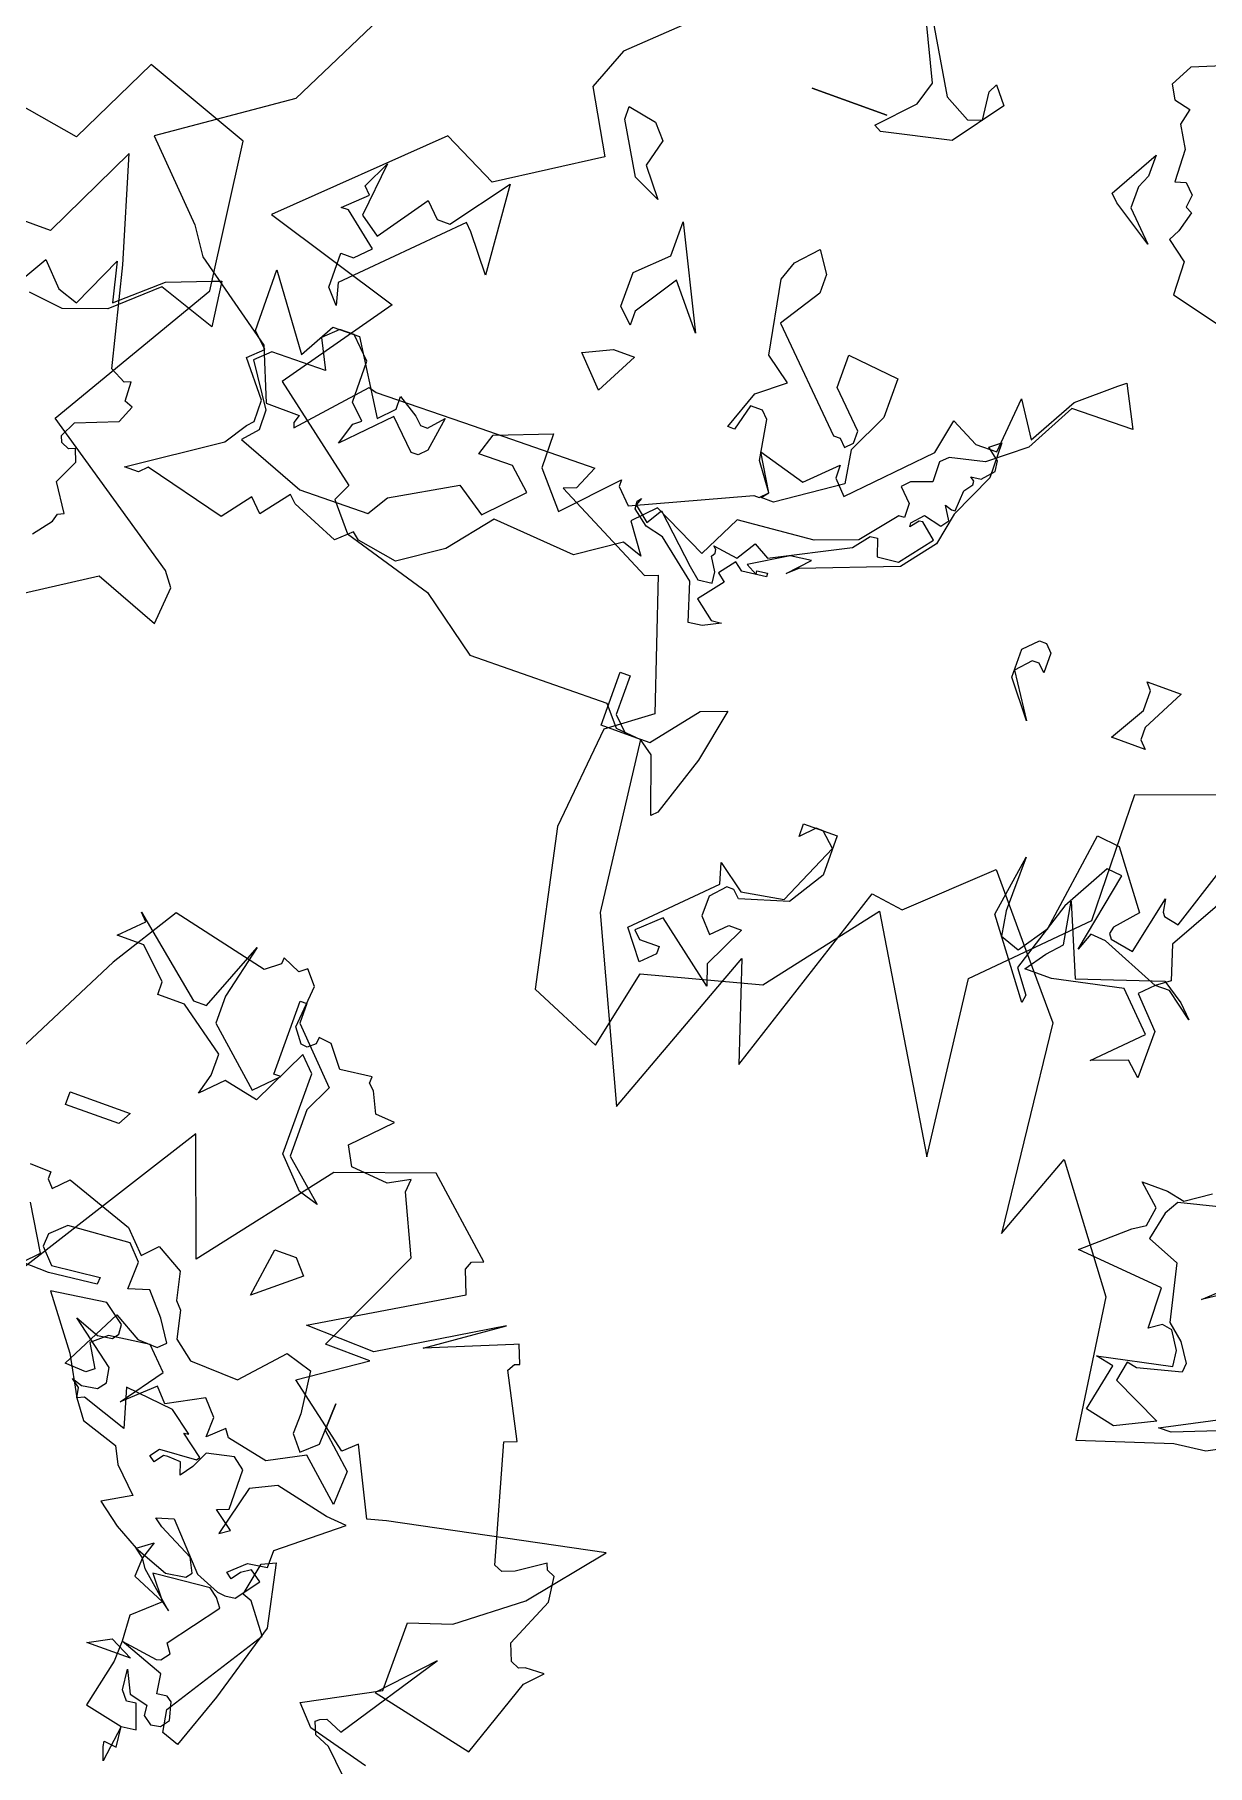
# Model space of a CAD drawing. Header units: metres. Extents: x -71 to 881, y -503 to 661.
# Drawn here: x 166.699 to 169.996, y 192.145 to 197.012 of the extents above; entities that cross this region are included whole.
import ezdxf

# ---------------------------------------------------------------- set-up
doc = ezdxf.new("R2010")
doc.units = ezdxf.units.M
doc.layers.add('ARBRE', color=100, linetype='Continuous', lineweight=13, true_color=0x00ff3f)

# ---------------------------------------------------------------- blocks, each defined once
blk = doc.blocks.new('WMF2', base_point=(0, 0.01))
at = {"color": 251, "lineweight": 0, "true_color": 0x636466}
for points in [[(81.23, -212.64), (86.45, -202.37)], [(188.84, -101.73), (195.03, -95.86), (196.4, -92.3), (193.55, -87.25), (201.48, -82.18), (206.17, -84.52), (217.5, -73.62), (205.76, -70.03), (212.07, -61.12), (204.08, -54.99), (204.77, -53.52), (202.84, -51.25), (195.1, -48.95), (190.12, -45.33), (178.29, -45.44), (176.89, -43.78), (174.7, -43.59), (173.01, -29.2), (166.39, -14.78), (160.89, -29.58), (158.19, -21.39), (152.68, -38.14), (149.95, -37.75), (143.85, -43.43), (139.57, -38.33), (135.29, -33.25), (133.39, -15.7), (130.63, -23.1), (123.64, -13.73), (121.99, -1.9), (114.39, -4.34), (111.72, -4.67), (103.98, -8.76)], [(23.58, -100.08), (8.83, -109.56), (3.27, -107.44), (3.01, -110.61), (3.9, -111.79), (16.57, -120.44), (8.22, -134.47), (9.81, -146.85), (18.98, -150.2), (22.71, -142.59), (34.39, -144.58)], [(39.67, -158.01), (44.92, -159.4), (46.44, -161.06), (40.43, -164.26), (40.42, -170.12), (36.91, -171.27), (31.95, -175.08), (27.13, -180.99), (44.83, -177.37), (46.41, -176.96), (49.12, -182.48), (50.2, -181.46), (55.69, -185.68), (50.55, -189.17), (54.41, -189.22), (50.23, -198.2), (52.48, -203.12), (52.39, -204.21), (54.12, -203.26), (57.28, -203.53), (58.15, -205.15), (55.25, -208.11), (56.89, -208.24), (57.74, -209.97), (58.25, -210.45), (58.2, -211), (60.88, -210.67), (62.28, -212.43), (63.37, -212.54), (63.42, -211.98), (64, -211.48), (64.56, -211.53), (65.45, -212.71), (65.14, -216.33), (66.13, -217.51), (66.73, -217.02), (68.24, -217.69), (68.28, -217.15), (69.45, -216.26), (77.76, -218.17), (81.23, -212.64), (81.23, -212.64)], [(122.03, -4.59), (121.2, -8.62), (122.72, -8.94), (116.58, -10.22), (116.74, -11.56), (117.68, -13), (118.53, -13.17), (119.53, -12.5), (119.62, -15.95), (127.05, -16.59), (123.52, -19.64), (122.5, -20.31), (122.25, -21.93), (124.05, -23.52), (121.84, -23.52), (120.32, -23.2), (118.31, -24.55)], [(112.89, -18.34), (116.25, -16.14), (114.07, -18.14)], [(117.23, -23.8), (120.73, -22.94), (121.42, -21.76), (121.9, -19.39), (119.14, -18.3), (118.02, -13.51), (116.67, -12.35), (115.65, -10.82), (115.72, -10.05), (119.34, -9.11), (120.19, -9.29), (120.53, -7.61), (116.29, -5.59), (119.5, -4.04), (122.03, -4.59), (122.03, -4.59)], [(100.3, -13.3), (97.37, -13.9), (96.16, -13.9), (102.61, -9.16), (103.21, -9.75), (114.9, -5.14), (116, -5.14), (100.3, -13.3), (100.3, -13.3)], [(213.62, -93.64), (218.84, -83.17), (228.67, -76.4), (223.08, -70.7), (221.59, -68.47), (214.46, -63.39), (212.7, -59.01), (209.83, -58.98), (210.04, -58.28), (209.88, -57.88), (205.22, -63.07), (204.55, -62.86), (196.2, -62.98), (185.71, -63.11), (186.56, -61.11), (187.58, -60.7), (178.92, -56.25), (177.9, -56.66), (174.32, -45.95), (177.81, -43.34), (178.67, -34.61), (175.87, -21.54), (169.72, -18.91), (168.26, -25.61), (158.55, -28.14), (151.66, -37.02), (141.23, -19.49), (142.97, -34.33), (135.13, -42.17), (135.3, -53.01), (129.01, -55.27)], [(15.1, -110.95), (13.93, -112.47), (13.73, -113.15), (13.23, -113.37), (14.72, -115.61), (13.76, -117.64), (14.16, -118.66), (14.68, -118.45), (15.39, -118.76), (15.6, -119.27), (14.94, -120.61), (11.56, -121.96), (10.97, -123.39), (11.67, -123.68), (11.74, -125.32), (12.27, -125.11), (13.58, -125.77), (15.6, -134.05), (18.21, -142.77), (22.11, -134.68), (33.61, -134.71)], [(40.11, -155.63), (43.05, -158.46), (44.35, -159.02), (44.76, -160.04), (44.45, -160.3), (43.92, -160.51), (42.49, -159.91), (37.1, -168.03), (40.97, -163.9), (32.15, -161.95), (29.82, -168.64), (28.52, -170), (30.14, -169.93), (30.65, -169.72), (31.37, -170.03), (31.94, -171.46), (30.17, -175.61), (30.45, -177.74), (31.15, -178.04), (31.35, -178.56), (33.6, -177.07), (34.61, -176.66), (35.32, -176.96), (38.04, -186.65), (37.02, -187.05), (39.7, -192.27), (39.35, -192.88), (38.94, -193.04), (39.56, -194.57), (39.97, -194.4), (46.81, -191.62), (41.05, -195.63), (50.47, -189.97), (56.38, -190.15), (44.99, -196.88), (45.76, -198.84), (45.47, -199.54), (44.55, -199.92), (50.64, -205.39), (58.51, -202.62), (66.66, -192.17), (70.16, -201.76), (80.62, -185.19)], [(169.87, -28.84), (169.25, -28.23), (167.56, -28.23), (167.56, -27.6), (168.66, -26.5), (170.48, -28.84), (164.64, -34.67), (165.12, -36.39), (162.8, -34.67), (159.28, -35.28), (156.97, -40.52), (158.19, -41.62), (158.8, -41.62), (159.88, -40.52), (159.88, -41.62), (156.97, -41.62), (156.97, -38.21), (158.8, -35.28), (162.8, -34.07), (163.41, -34.67), (164.03, -34.67), (165.12, -33.45), (165.12, -31.75), (164.03, -30.53), (162.8, -31.75), (161.71, -31.75), (163.41, -28.23), (162.8, -26.5), (168.04, -30.53), (169.87, -28.84), (169.87, -28.84)], [(127.86, -39.54), (126.03, -38.33), (124.94, -37.24), (127.24, -38.94), (128.46, -38.94), (129.55, -37.85), (127.24, -35.41), (127.24, -31.39), (128.46, -32.48), (131.38, -31.39), (127.86, -34.91), (130.76, -37.85), (136.62, -36.62), (138.93, -36.62), (137.71, -38.33), (136.62, -39.54), (137.23, -43.08), (134.79, -37.24), (127.86, -39.54), (127.86, -39.54)], [(123.77, -50.57), (128.28, -42.59), (127.38, -39.75), (128.46, -38.94), (133.52, -40.99), (134.82, -41.11), (135.39, -39.6), (134.06, -46.44), (135.36, -46.55), (137.61, -42.55), (139.52, -36.52), (138.12, -34.62), (138.22, -33.95), (142.72, -39.97), (141.89, -45.21), (141.95, -40.55), (141.61, -38.48), (139.96, -37.89), (138.27, -40.36), (137.04, -48.82), (135.07, -48.6), (131.68, -44.07), (133.27, -42.27), (133.42, -41.67), (133.14, -41.28), (131.16, -40.93), (130.09, -45.87), (129.9, -44.79), (129.67, -44.48), (128.38, -44.23), (126.63, -49.66)], [(174.7, -43.59), (178.13, -43.59), (178.13, -48.16), (177.26, -48.16), (177.26, -44.83), (176.02, -43.59), (173.91, -43.59), (170.9, -47.37), (168.8, -48.16), (169.68, -43.59), (171.36, -38.49), (171.81, -38.05), (173.47, -42.7), (174.7, -43.59), (174.7, -43.59)], [(220.57, -50.22), (221.79, -50.2), (214.78, -54.92), (213.59, -56.76), (213.1, -57.26), (213.13, -59.1), (215.47, -61.97), (214.27, -63.08), (215.5, -64.29), (215.56, -69.52), (211.34, -63.72), (209.67, -66.67), (207.37, -66.7), (203.77, -60.91), (202.56, -62.13), (202.58, -63.23), (200.85, -62.15), (200.24, -61.55), (199.64, -61.56), (198.56, -62.79), (199.01, -59.87), (199.61, -59.26), (200.21, -59.24), (202.55, -61.52), (206.05, -57.94), (205.47, -59.78), (204.85, -60.28), (206.1, -61.48), (206.14, -65.01), (207.85, -66.7), (209.07, -66.69), (210.27, -65.56), (209.03, -63.15), (213.66, -63.1), (214.86, -61.99), (212.51, -58.47), (212.49, -56.77), (213.57, -55.55), (207.7, -53.3), (201.85, -53.37), (200.78, -55.09), (195.57, -58.07), (193.11, -56.39), (190.24, -59.36), (192.08, -61.04), (195, -61.01), (194.41, -62.83), (189.81, -64.59), (189.77, -61.68), (187.3, -58.79), (183.33, -62.96), (183.33, -62.37), (182.1, -61.15), (172.77, -65.4), (172.29, -65.4), (171.68, -66.02), (173.43, -68.94), (169.39, -67.77), (166.98, -70.11), (166.96, -69.01), (165.85, -67.81), (160.08, -73.71), (159.5, -76.65), (157.18, -75.46), (155.35, -75.48), (154.92, -80.22), (153.06, -77.33), (150.8, -81.38), (147.91, -83.85), (147.29, -84.34), (145.55, -80.94), (150.8, -80.88), (153.05, -76.72), (155.95, -74.38), (158.86, -73.73), (159.47, -73.11), (159.44, -71.4), (161.14, -70.78), (161.73, -70.16), (160.64, -69.08), (160.62, -67.87), (161.11, -67.86), (163.5, -64.91), (166.9, -63.65), (173.36, -63.08), (175.14, -59.53), (179.8, -61.8), (181.48, -60.07), (179.75, -57.65), (181.46, -58.23), (184.95, -55.88), (192.02, -56.41), (194.9, -52.85), (198.42, -50.48), (201.82, -51.06), (202.43, -51.55), (203.66, -50.42), (207.69, -52.09), (208.3, -52.68), (210.1, -50.35), (211.21, -51.44), (213, -49.09), (219.97, -50.84), (220.57, -50.22), (220.57, -50.22)], [(156.89, -69.51), (157.43, -66.75), (159.56, -64.03), (167.3, -61.05), (168.14, -60.32), (166.54, -62.02), (168.32, -61.8), (171.36, -59.94), (170.42, -59.42), (170.47, -59.72), (169.59, -59.84), (169.56, -59.52), (171.59, -59.29), (172.31, -59.83), (173.34, -58.5), (172.64, -57.96), (174.22, -55.94), (172.57, -54.64), (171.71, -54.74), (173.12, -54.01), (174.29, -53.87), (175.3, -57.08), (178.61, -59.71), (180.18, -60.09), (181.49, -61.11), (181.56, -61.74), (181.3, -62.07), (181.53, -61.43), (180.22, -60.39), (179.42, -61.68), (175.68, -58.22), (174.72, -57.4), (173.53, -57.53), (173.65, -58.47), (174.34, -59.58), (174.13, -59.93), (174.18, -60.23), (174.45, -60.45), (172.34, -60.13), (171.33, -61.75), (169.98, -60.98), (163.78, -64.16), (162.73, -65.48), (162.11, -65.55), (161.63, -64.1), (159.84, -64.31), (157.76, -66.95), (159.09, -68.05), (159.4, -68.02), (159.94, -67.33), (159.98, -67.64), (159.15, -68.6), (157.6, -68.22), (157.12, -68.85), (157.81, -69.96), (157.22, -69.78), (156.92, -69.81), (156.81, -71.58), (156.27, -72.27), (156.3, -72.59), (156.65, -72.85), (155.79, -72.95), (154.94, -73.93), (155.05, -74.81), (156.1, -75.62), (155.22, -76.3), (155.18, -73.27), (156.89, -69.51), (156.89, -69.51)], [(147.98, -61.05), (146.87, -62.15), (146.26, -62.15), (145.66, -61.53), (145.66, -59.83), (146.26, -60.44), (146.87, -60.44), (147.98, -59.23), (145.66, -55.68), (147.98, -58.61), (147.98, -61.05), (147.98, -61.05)], [(136.37, -58.45), (136.37, -57.37), (135.76, -56.76), (138.68, -56.76), (136.98, -59.69), (136.98, -61.39), (137.47, -62), (134.54, -62), (136.37, -58.45), (136.37, -58.45)], [(171.68, -66.02), (173.31, -68.24), (173.88, -71.59), (174.47, -72.18), (175.5, -72.18), (176.09, -69.97), (176.66, -69.97), (175.5, -73.22), (173.31, -74.97), (175.5, -76.59), (176.66, -82.74), (176.09, -84.36), (174.47, -86.09), (173.31, -84.36), (173.31, -82.74), (175.5, -79.36), (168.32, -72.18), (167.74, -72.18), (167.15, -71.59), (166.58, -72.18), (166.58, -73.22), (169.36, -76), (169.36, -78.78), (164.96, -78.33), (164.96, -74.97), (166.58, -71.59), (166.11, -68.82), (171.09, -65.45), (172.15, -65.45), (171.68, -66.02), (171.68, -66.02)], [(211.1, -72.56), (210.01, -72.56), (208.8, -73.77), (211.73, -76.09), (212.35, -76.09), (210.51, -77.8), (211.1, -78.4), (210.01, -80.71), (210.51, -76.09), (208.8, -74.88), (205.88, -79.01), (204.66, -77.8), (203.56, -77.8), (200.04, -82.55), (199.42, -74.88), (201.73, -77.8), (202.34, -78.4), (210.51, -70.25), (210.01, -68.43), (211.1, -69.64), (211.1, -72.56), (211.1, -72.56)], [(187.57, -69.19), (189.89, -71.62), (187.57, -72.72), (185.74, -72.72), (187.57, -69.19), (187.57, -69.19)], [(184.65, -79.77), (186.95, -76.25), (186.95, -75.04), (188.18, -76.25), (188.18, -79.17), (185.74, -81.48), (185.74, -84.42), (181.72, -76.25), (184.65, -79.77), (184.65, -79.77)], [(148.12, -111.55), (151.13, -110.32), (152.08, -108.49), (151.44, -107.36), (150.04, -107.03), (150.34, -105.65), (149.29, -103.85), (149.18, -101.08), (148.29, -101.35), (147.47, -100.54), (147.61, -99.46), (147.03, -99.16), (147.51, -97.44), (147.99, -96.52), (146.26, -95.22), (146.17, -92.39), (141.64, -91.28)], [(193.06, -90.68), (193.06, -91.77), (190.63, -91.29), (189.54, -90.08), (190.15, -87.76), (188.32, -85.45), (190.63, -86.53), (193.06, -90.68), (193.06, -90.68)], [(151.83, -99.7), (151.83, -97.88), (149.53, -95.56), (153.05, -97.88), (153.66, -98.49), (151.35, -102.62), (151.35, -100.8), (151.83, -99.7), (151.83, -99.7)], [(173.74, -97.12), (171.08, -99.94), (170.47, -101.94), (172.73, -106.71), (173.49, -107.11), (174.53, -106.76), (174.92, -107.91), (173.5, -109.02), (168.96, -101.3), (166.77, -100.11), (165.62, -100.49), (165.9, -102.84), (165.52, -103.6), (164.39, -102.19), (167.39, -98.11), (173.12, -96.81), (173.74, -97.12), (173.74, -97.12)], [(173.09, -98.24), (179.55, -98.24), (173.09, -98.24), (173.09, -98.24)], [(23.17, -129.77), (21.67, -132.34), (19.86, -130.44), (18.12, -129.86), (16.15, -134.19), (15.36, -130.85), (11.87, -133.9), (8.32, -135.28), (7.59, -135.54), (7.07, -131.77), (12.02, -133.45), (15.55, -130.27), (19.06, -129.03), (22.02, -129.38)], [(59.93, -151.15), (60.32, -152.23), (60.38, -152.67), (59.29, -152.55), (59.49, -154.26), (58.26, -154.43), (58.99, -156.48), (59.78, -156.36), (60.39, -157.12), (60.6, -158.84), (59.69, -157), (58.12, -156.61), (58.04, -155.76), (57.3, -155.21), (56.47, -155.37), (55.94, -156.07), (56.34, -157.53), (56.79, -157.86), (57.66, -157.75), (57.9, -159.41), (61.78, -160.83), (58.66, -160.38), (58.28, -160.48), (57.75, -161.18), (58.26, -161.95), (55.2, -166.06), (55.75, -166.8), (56.5, -167.36), (60.96, -166.95), (61.31, -166.89), (59.77, -164.96), (59.07, -164.44), (62, -167.02), (62.51, -167.79), (63.26, -168.35), (60.34, -167.25), (58.66, -167.5), (58.28, -168), (58.89, -169.15), (61.9, -170.7), (62.6, -171.21), (61.18, -171.65), (57.84, -168.06), (55.81, -167.24), (55.17, -167.15), (54.29, -167.27), (52.87, -169.18), (53.82, -169.88), (54.6, -169.37), (55.15, -168.63), (55.66, -169.01), (54.32, -170.26), (52.66, -170.5), (52.66, -171.97), (47.81, -175.9), (49.56, -176.04), (54.15, -177.07), (56.26, -176.06), (57.34, -171.75), (56.54, -172.31), (58.19, -173.55), (57.21, -173.91), (57.26, -177.31), (58.26, -178.06), (60.53, -177.56), (61.17, -176.18), (61.91, -175.17), (62.25, -176.19), (63.37, -176.26), (63.72, -176.21), (64.28, -175.46), (64.78, -175.83), (64.22, -176.58), (61.08, -176.8), (60.89, -177.07), (62.8, -178.48), (62.37, -178.54), (64.31, -180), (68.46, -180.44), (67.52, -177.18), (71.39, -178.5), (71.97, -178.23), (72.13, -179.07), (72.84, -179.59), (71.95, -179.32), (70.65, -179.51), (70.12, -180.21), (70.34, -181.46), (74.19, -184.37), (72.12, -183.59), (70.89, -183.77), (70.51, -184.27), (70.59, -185.1), (72.3, -186.38), (76.95, -185.71), (73.74, -181.48), (71.97, -178.23), (70.82, -176.69), (67.68, -175.65), (66.98, -174.25), (64.97, -172.31), (67.26, -170.98), (65.32, -169.52), (63.26, -168.35), (62.04, -169.25), (62.51, -167.79), (62.6, -166.17), (59.77, -164.96), (61.9, -163.05), (61.78, -160.83), (61.83, -159.09), (62.73, -154.97), (59.49, -154.26), (59.93, -151.15), (59.93, -151.15)], [(56.45, -156.83), (51.18, -165.09), (52.99, -167.49), (53.79, -167.78), (53.24, -170.6), (52.14, -171.11), (51.01, -165.85), (52.98, -159.15), (54.67, -154.45), (56.12, -154.97), (56.45, -156.83), (56.45, -156.83)], [(62.6, -160.74), (60.66, -159.76), (64.44, -159.76), (62.6, -160.74), (62.6, -160.74)], [(52.76, -180.21), (55.75, -178.63), (59.24, -179.37), (59.71, -180), (60.98, -178.83), (60.92, -180.53), (62.07, -181.8), (65.07, -180.21), (66.12, -181.35), (68.53, -179.14), (66.06, -182.57), (67.81, -184.35), (71.26, -183.89), (72.51, -182.83), (71.38, -180.95), (72, -180.48), (73.83, -180.56), (71.19, -185.7), (68.92, -184.4), (67.21, -184.32), (66.57, -184.91), (67.73, -186.66), (69.36, -188.54), (71.08, -188), (71, -190.33), (72.16, -191.6), (77.42, -191.2), (78.69, -190.03), (78.74, -188.92), (77.57, -187.67), (73.52, -188.11), (73.54, -187.51), (77.6, -187.05), (79.9, -187.14), (78.75, -188.32), (80.93, -191.95)], [(82.02, -194.91), (80.2, -194.84), (80.22, -194.22), (79.64, -193.6), (78.5, -194.76), (72.73, -192.72), (70.97, -190.94), (69.83, -192.11), (67.56, -190.81), (67.04, -188.46), (66.45, -187.83), (65.94, -185.49), (64.29, -184.21), (60.16, -184.05), (57.09, -187.45), (54.82, -186.75), (54.35, -183.2), (54.41, -181.49), (53.37, -180.24), (52.1, -181.39), (51.95, -184.94), (52.04, -182.63), (49.22, -180.06), (49.34, -177.15), (52.76, -180.21), (52.76, -180.21)], [(59.05, -195.06), (57.96, -193.84), (61.5, -190.92), (60.89, -195.06), (59.05, -195.06), (59.05, -195.06)], [(62.92, -202.64), (62.92, -209.57), (64.13, -210.8), (66.44, -206.05), (69.38, -206.67), (71.07, -204.94), (70.59, -206.67), (70.59, -208.49), (74.6, -211.4), (76.92, -211.4), (76.92, -212.49), (79.35, -214.81), (81.66, -214.81), (79.84, -216.64), (80.44, -217.25), (73.99, -211.89), (72.89, -211.89), (70.59, -217.73), (71.68, -213.12), (71.68, -210.8), (67.05, -206.67), (65.23, -208.49), (65.83, -208.49), (65.83, -214.81), (65.23, -214.81), (65.23, -213.12), (61.21, -208.97), (62.31, -206.67), (62.31, -202.64), (58.89, -199.71), (60.6, -200.21), (62.92, -202.64), (62.92, -202.64)], [(80.95, -201.5), (75.73, -201.5), (76.34, -200.42), (80.95, -200.42), (80.95, -201.5), (80.95, -201.5)]]:
    blk.add_lwpolyline(points, dxfattribs=at)

msp = doc.modelspace()

# ---------------------------------------------------------------- block references
at = {"layer": 'ARBRE', "color": 251, "lineweight": 5, "true_color": 0x636466, "xscale": 0.03451886634015593, "yscale": 0.03451886634015593, "zscale": 0.03451886634015593, "rotation": 160.1685466476646}
for p in [(165.8839, 191.8288), (173.565, 191.5687), (167.0671, 186.5475)]:
    msp.add_blockref('WMF2', p, dxfattribs=at)

doc.saveas('drawing.dxf')
